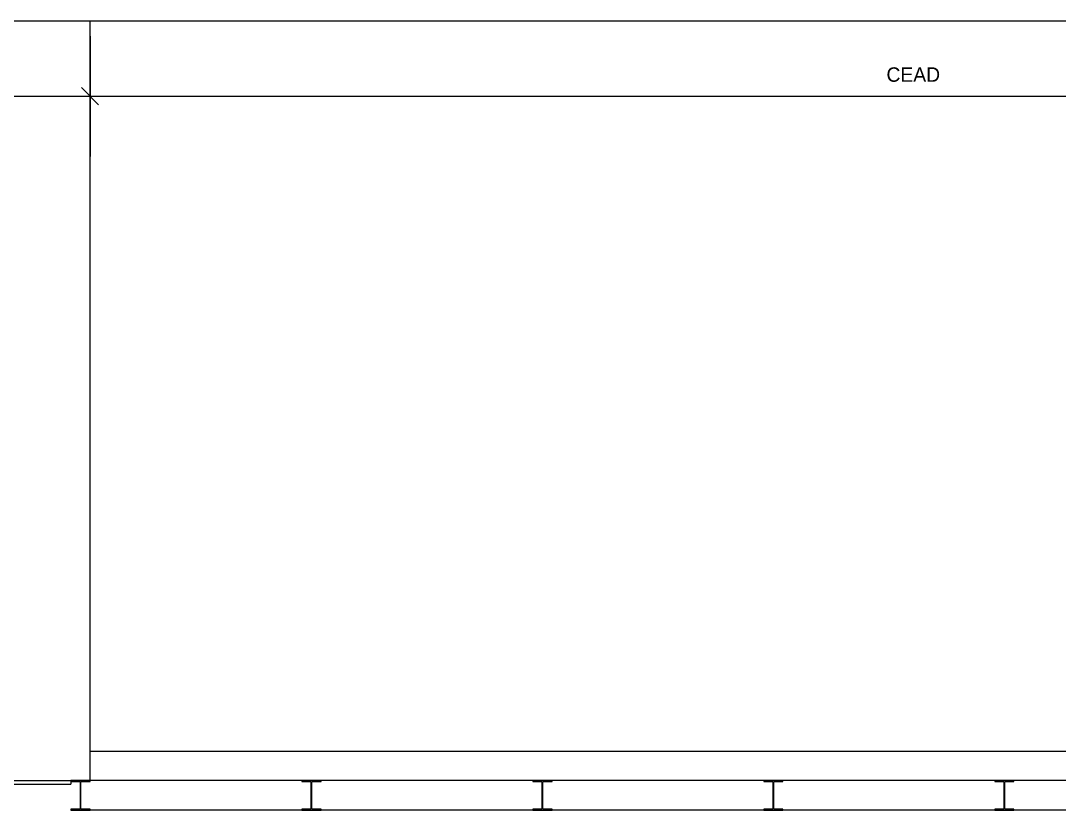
# Model space of a CAD drawing. Header units: centimetres. Extents: x -29 to 78, y -13 to 56.
# Drawn here: x 18.58 to 40.16, y 0.19 to 16.59 of the extents above; entities that cross this region are included whole.
import ezdxf
from ezdxf.enums import TextEntityAlignment as Align

# ---------------------------------------------------------------- set-up
doc = ezdxf.new("R2010")
doc.units = ezdxf.units.CM
doc.header["$LTSCALE"] = 0.01
doc.header["$MEASUREMENT"] = 0
doc.layers.get('0').update_dxf_attribs({"color": 1, "linetype": 'CONTINUOUS'})
for name, color, linetype in [('ESC', 1, 'CONTINUOUS'), ('ESTRUTURA', 3, 'CONTINUOUS'), ('TEXTO', 2, 'CONTINUOUS')]:
    doc.layers.add(name, color=color, linetype=linetype)

# ---------------------------------------------------------------- blocks, each defined once
blk = doc.blocks.new('VIGTA')
for p, q in [((0, 0.62), (4.4, 0.62)), ((0, 0), (4.4, 0))]:
    blk.add_line(p, q)

msp = doc.modelspace()

# ---------------------------------------------------------------- linework, layer by layer
for p, q in [((-28.383, 16.588), (53.617, 16.588)), ((20.017, 0.808), (20.017, 16.588)), ((77.617, 1.408), (20.017, 1.408)), ((20.017, 0.808), (20.017, 1.408))]:
    msp.add_line(p, q)
at = {"layer": 'ESC'}
for p, q in [((16.717, 0.728), (19.617, 0.728)), ((16.794, 0.808), (19.617, 0.808)), ((19.617, 0.808), (19.617, 0.728))]:
    msp.add_line(p, q, dxfattribs=at)
at = {"layer": 'ESTRUTURA'}
for points in [[(19.617, 0.208), (19.617, 0.188), (20.017, 0.188), (20.017, 0.208), (19.827, 0.208), (19.827, 0.788), (20.017, 0.788), (20.017, 0.808), (19.617, 0.808), (19.617, 0.788), (19.807, 0.788), (19.807, 0.208)], [(24.417, 0.208), (24.417, 0.188), (24.817, 0.188), (24.817, 0.208), (24.627, 0.208), (24.627, 0.788), (24.817, 0.788), (24.817, 0.808), (24.417, 0.808), (24.417, 0.788), (24.607, 0.788), (24.607, 0.208)], [(29.217, 0.208), (29.217, 0.188), (29.617, 0.188), (29.617, 0.208), (29.427, 0.208), (29.427, 0.788), (29.617, 0.788), (29.617, 0.808), (29.217, 0.808), (29.217, 0.788), (29.407, 0.788), (29.407, 0.208)], [(34.017, 0.208), (34.017, 0.188), (34.417, 0.188), (34.417, 0.208), (34.227, 0.208), (34.227, 0.788), (34.417, 0.788), (34.417, 0.808), (34.017, 0.808), (34.017, 0.788), (34.207, 0.788), (34.207, 0.208)], [(38.817, 0.208), (38.817, 0.188), (39.217, 0.188), (39.217, 0.208), (39.027, 0.208), (39.027, 0.788), (39.217, 0.788), (39.217, 0.808), (38.817, 0.808), (38.817, 0.788), (39.007, 0.788), (39.007, 0.208)]]:
    msp.add_lwpolyline(points, close=True, dxfattribs=at)
at = {"layer": 'TEXTO'}
for p, q in [((20.017, 16.272), (20.017, 13.772)), ((19.841, 15.199), (20.194, 14.845)), ((-28.993, 15.022), (53.884, 15.022))]:
    msp.add_line(p, q, dxfattribs=at)

# ---------------------------------------------------------------- block references
at = {"rotation": 180}
for p in [(24.417, 0.808), (29.217, 0.808), (34.017, 0.808), (38.817, 0.808), (43.617, 0.808)]:
    msp.add_blockref('VIGTA', p, dxfattribs=at)

# ---------------------------------------------------------------- texts
at = {"layer": 'TEXTO'}
msp.add_text('CEAD ', height=0.3, dxfattribs=at).set_placement((37.181, 15.321), align=Align.CENTER)

doc.saveas('drawing.dxf')
